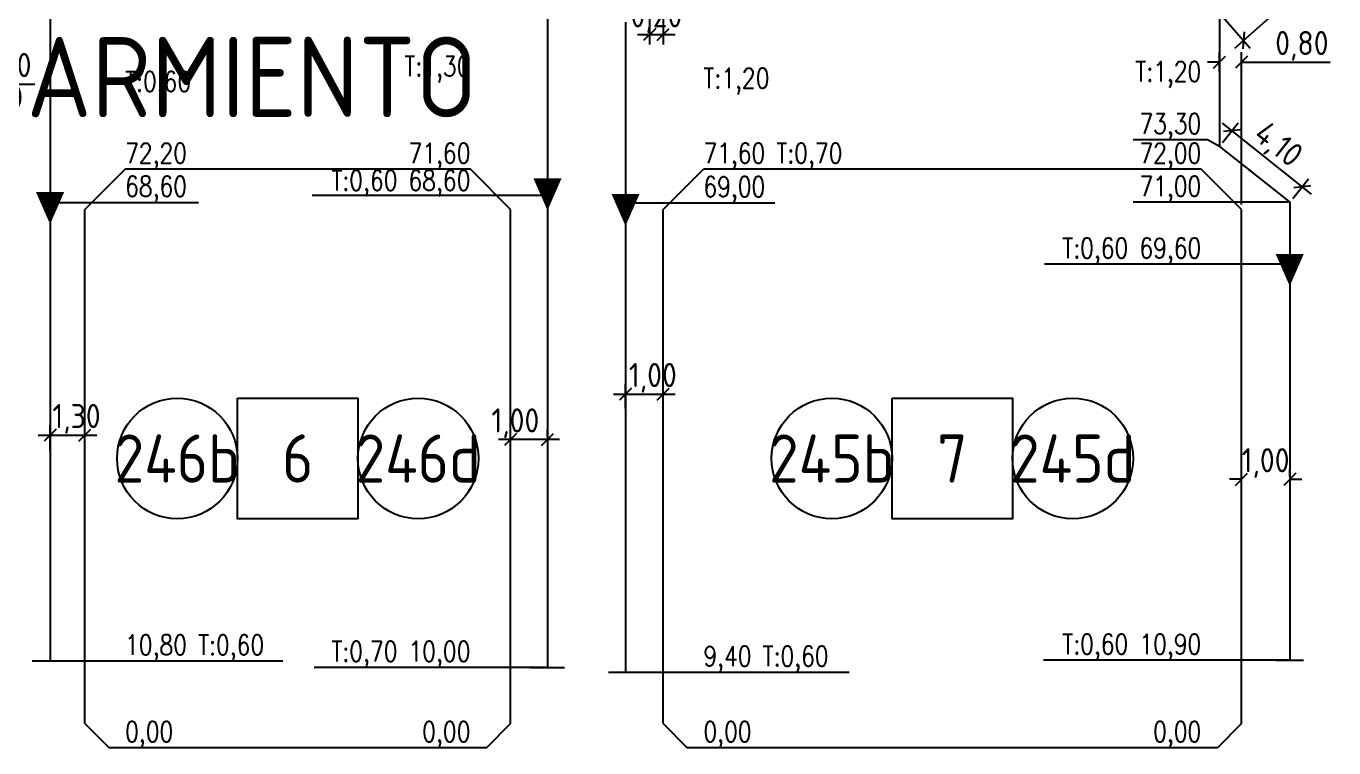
# Model space of a CAD drawing. Extents: x -48 to 13651, y -112 to 3468.
# Drawn here: x 1179.9 to 1342.7, y 1239.1 to 1328.9 of the extents above; entities that cross this region are included whole.
import ezdxf
from ezdxf.enums import TextEntityAlignment as Align

# ---------------------------------------------------------------- set-up
doc = ezdxf.new("R2010")
doc.units = 0
doc.header["$LTSCALE"] = 6
doc.header["$MEASUREMENT"] = 0
doc.linetypes.add('HIDDEN', pattern=[0.375, 0.25, -0.125])
doc.layers.get('0').update_dxf_attribs({"linetype": 'CONTINUOUS'})
doc.layers.get('DEFPOINTS').update_dxf_attribs({"linetype": 'CONTINUOUS'})
for name, color, linetype in [('50', 41, 'CONTINUOUS'), ('63', 171, 'CONTINUOUS'), ('CAS', 7, 'CONTINUOUS'), ('CAÑERIA SIN CROQUIS', 210, 'HIDDEN'), ('COTA', 2, 'CONTINUOUS'), ('MANZANAS', 7, 'CONTINUOUS'), ('NUMERO-CROQUIS', 13, 'CONTINUOUS'), ('NUMERO-MANZANA', 4, 'CONTINUOUS'), ('PROGRESIVA', 60, 'CONTINUOUS'), ('REDUCCIONES', 13, 'CONTINUOUS')]:
    doc.layers.add(name, color=color, linetype=linetype)
doc.layers.add('ATENCION', color=7, linetype='CONTINUOUS', plot=False)
doc.styles.add('ABADIMTCONDE', font='isocp.shx')
doc.styles.add('GEOSLAB703LTBT', font='isocp.shx', dxfattribs={"width": 0.9, "height": 8})
doc.styles.add('ROMANS', font='romans.shx', dxfattribs={"width": 0.8, "height": 2.5})
doc.dimstyles.new('COTA02', dxfattribs={"dimtxt": 3, "dimasz": 1.5, "dimexe": 1.25, "dimexo": 0.625, "dimgap": 0.3, "dimtad": 1, "dimtoh": 1, "dimdsep": 46, "dimlunit": 6, "dimtxsty": 'ABADIMTCONDE', "dimblk1": 'OBLIQUE', "dimblk2": 'OBLIQUE', "dimsah": 1, "dimcen": 2.5, "dimdle": 1.5, "dimclrd": 60, "dimclre": 60, "dimclrt": 256, "dimadec": 0, "dimazin": 0, "dimtfac": 1, "dimtix": 1, "dimtofl": 0, "dimtmove": 0, "dimatfit": 0, "dimldrblk": 'OBLIQUE', "dimfxl": 1, "dimtolj": 1, "dimtzin": 0, "dimarcsym": 0})

# ---------------------------------------------------------------- blocks, each defined once
blk = doc.blocks.new('CUPLARED')
at = {"layer": 'REDUCCIONES'}
blk.add_lwpolyline([(4, 0, 0, 3.5, 0), (0, 0, 3.5, 3.5, 0)], format="xyseb", dxfattribs=at)
blk = doc.blocks.new('_OBLIQUE')
at = {"color": 0, "linetype": 'ByBlock'}
blk.add_line((-0.5, -0.5), (0.5, 0.5), dxfattribs=at)
blk = doc.blocks.new('*D1029')
at = {"layer": 'COTA', "color": 60, "lineweight": -2, "transparency": 16777216}
for p, q in [((1259.23, 1338.52), (1259.23, 1326.67)), ((1257.55, 1333.52), (1257.55, 1326.67)), ((1256.05, 1327.92), (1260.73, 1327.92))]:
    blk.add_line(p, q, dxfattribs=at)
at = {"layer": 'DEFPOINTS', "color": 0, "transparency": 16777216}
for p in [(1259.23, 1339.15), (1257.55, 1334.15), (1259.23, 1327.92)]:
    blk.add_point(p, dxfattribs=at)
at = {"layer": 'COTA', "color": 60, "lineweight": -2, "transparency": 16777216, "xscale": 1.5, "yscale": 1.5, "zscale": 1.5, "rotation": 180}
blk.add_blockref('_OBLIQUE', (1257.55, 1327.92), dxfattribs=at)
at = {"layer": 'COTA', "color": 60, "lineweight": -2, "transparency": 16777216, "xscale": 1.5, "yscale": 1.5, "zscale": 1.5}
blk.add_blockref('_OBLIQUE', (1259.23, 1327.92), dxfattribs=at)
at = {"layer": 'COTA', "transparency": 16777216, "insert": (1258.39, 1329.95), "char_height": 3, "attachment_point": 5, "style": 'ABADIMTCONDE'}
blk.add_mtext('\\A1;0,20', dxfattribs=at)
blk = doc.blocks.new('*D1031')
at = {"layer": 'COTA', "color": 60, "lineweight": -2, "transparency": 16777216}
for p, q in [((1253.04, 1283.16), (1260.73, 1283.16)), ((1254.54, 1281.36), (1254.54, 1284.41)), ((1259.23, 1281.36), (1259.23, 1284.41))]:
    blk.add_line(p, q, dxfattribs=at)
at = {"layer": 'DEFPOINTS', "color": 0, "transparency": 16777216}
for p in [(1259.23, 1283.16), (1254.54, 1280.73), (1259.23, 1280.73)]:
    blk.add_point(p, dxfattribs=at)
at = {"layer": 'COTA', "color": 60, "lineweight": -2, "transparency": 16777216, "xscale": 1.5, "yscale": 1.5, "zscale": 1.5, "rotation": 180}
blk.add_blockref('_OBLIQUE', (1254.54, 1283.16), dxfattribs=at)
at = {"layer": 'COTA', "color": 60, "lineweight": -2, "transparency": 16777216, "xscale": 1.5, "yscale": 1.5, "zscale": 1.5}
blk.add_blockref('_OBLIQUE', (1259.23, 1283.16), dxfattribs=at)
at = {"layer": 'COTA', "transparency": 16777216, "insert": (1257.95, 1285.18), "char_height": 3, "attachment_point": 5, "style": 'ABADIMTCONDE'}
blk.add_mtext('\\A1;1,00', dxfattribs=at)
blk = doc.blocks.new('*D1034')
at = {"layer": 'COTA', "color": 60, "lineweight": -2, "transparency": 16777216}
for p, q in [((1337.87, 1338.01), (1341.29, 1334.14)), ((1341.59, 1336.07), (1330.37, 1326.18)), ((1328.9, 1330.11), (1332.32, 1326.23))]:
    blk.add_line(p, q, dxfattribs=at)
at = {"layer": 'DEFPOINTS', "color": 0, "transparency": 16777216}
for p in [(1337.46, 1338.48), (1328.49, 1330.58), (1331.49, 1327.17)]:
    blk.add_point(p, dxfattribs=at)
at = {"layer": 'COTA', "color": 60, "lineweight": -2, "transparency": 16777216, "xscale": 1.5, "yscale": 1.5, "zscale": 1.5}
for p, rotation in [((1340.46, 1335.07), 41.38387927003019), ((1331.49, 1327.17), 221.3838792700302)]:
    blk.add_blockref('_OBLIQUE', p, dxfattribs=dict(at, rotation=rotation))
at = {"layer": 'COTA', "transparency": 16777216, "insert": (1334.51, 1332.53), "char_height": 3, "attachment_point": 5, "rotation": 41.3839, "style": 'ABADIMTCONDE'}
blk.add_mtext('\\A1;4,00', dxfattribs=at)
blk = doc.blocks.new('*D1035')
at = {"layer": 'COTA', "color": 60, "lineweight": -2, "transparency": 16777216}
for p, q in [((1339.97, 1308.05), (1328.86, 1316.87)), ((1328.88, 1314.47), (1330.82, 1316.91)), ((1337.63, 1307.52), (1339.57, 1309.96))]:
    blk.add_line(p, q, dxfattribs=at)
at = {"layer": 'DEFPOINTS', "color": 0, "transparency": 16777216}
for p in [(1330.04, 1315.94), (1328.49, 1313.98), (1337.24, 1307.03)]:
    blk.add_point(p, dxfattribs=at)
at = {"layer": 'COTA', "color": 60, "lineweight": -2, "transparency": 16777216, "xscale": 1.5, "yscale": 1.5, "zscale": 1.5}
for p, rotation in [((1330.04, 1315.94), 141.5394125686384), ((1338.8, 1308.98), 321.5394125686384)]:
    blk.add_blockref('_OBLIQUE', p, dxfattribs=dict(at, rotation=rotation))
at = {"layer": 'COTA', "transparency": 16777216, "insert": (1335.68, 1314.04), "char_height": 3, "attachment_point": 5, "rotation": 321.5394, "style": 'ABADIMTCONDE'}
blk.add_mtext('\\A1;4,10', dxfattribs=at)
blk = doc.blocks.new('*D1036')
at = {"layer": 'COTA', "color": 60, "lineweight": -2, "transparency": 16777216}
for p, q in [((1331.23, 1272.91), (1331.23, 1273.8)), ((1337.24, 1272.91), (1337.24, 1273.8)), ((1331.23, 1272.55), (1329.73, 1272.55)), ((1337.24, 1272.55), (1338.74, 1272.55))]:
    blk.add_line(p, q, dxfattribs=at)
at = {"layer": 'DEFPOINTS', "color": 0, "transparency": 16777216}
for p in [(1331.23, 1272.55), (1331.23, 1272.29), (1337.24, 1272.29)]:
    blk.add_point(p, dxfattribs=at)
at = {"layer": 'COTA', "color": 60, "lineweight": -2, "transparency": 16777216, "xscale": 1.5, "yscale": 1.5, "zscale": 1.5}
blk.add_blockref('_OBLIQUE', (1331.23, 1272.55), dxfattribs=at)
at = {"layer": 'COTA', "color": 60, "lineweight": -2, "transparency": 16777216, "xscale": 1.5, "yscale": 1.5, "zscale": 1.5, "rotation": 180}
blk.add_blockref('_OBLIQUE', (1337.24, 1272.55), dxfattribs=at)
at = {"layer": 'COTA', "transparency": 16777216, "insert": (1334.24, 1274.58), "char_height": 3, "attachment_point": 5, "style": 'ABADIMTCONDE'}
blk.add_mtext('\\A1;1,00', dxfattribs=at)
blk = doc.blocks.new('*D1040')
at = {"layer": 'COTA', "color": 60, "lineweight": -2, "transparency": 16777216}
for p, q in [((1182.9, 1276.14), (1182.9, 1279.31)), ((1187.23, 1276.14), (1187.23, 1279.31)), ((1181.4, 1278.06), (1188.73, 1278.06))]:
    blk.add_line(p, q, dxfattribs=at)
at = {"layer": 'DEFPOINTS', "color": 0, "transparency": 16777216}
for p in [(1187.23, 1278.06), (1182.9, 1275.51), (1187.23, 1275.51)]:
    blk.add_point(p, dxfattribs=at)
at = {"layer": 'COTA', "color": 60, "lineweight": -2, "transparency": 16777216, "xscale": 1.5, "yscale": 1.5, "zscale": 1.5, "rotation": 180}
blk.add_blockref('_OBLIQUE', (1182.9, 1278.06), dxfattribs=at)
at = {"layer": 'COTA', "color": 60, "lineweight": -2, "transparency": 16777216, "xscale": 1.5, "yscale": 1.5, "zscale": 1.5}
blk.add_blockref('_OBLIQUE', (1187.23, 1278.06), dxfattribs=at)
at = {"layer": 'COTA', "transparency": 16777216, "insert": (1186.19, 1280.08), "char_height": 3, "attachment_point": 5, "style": 'ABADIMTCONDE'}
blk.add_mtext('\\A1;1,30', dxfattribs=at)
blk = doc.blocks.new('*D1043')
at = {"layer": 'COTA', "color": 60, "lineweight": -2, "transparency": 16777216}
for p, q in [((1240.23, 1277.86), (1240.23, 1278.75)), ((1244.83, 1277.86), (1244.83, 1278.75)), ((1246.33, 1277.5), (1238.73, 1277.5))]:
    blk.add_line(p, q, dxfattribs=at)
at = {"layer": 'DEFPOINTS', "color": 0, "transparency": 16777216}
for p in [(1240.23, 1277.5), (1240.23, 1277.24), (1244.83, 1277.24)]:
    blk.add_point(p, dxfattribs=at)
at = {"layer": 'COTA', "color": 60, "lineweight": -2, "transparency": 16777216, "xscale": 1.5, "yscale": 1.5, "zscale": 1.5, "rotation": 180}
blk.add_blockref('_OBLIQUE', (1240.23, 1277.5), dxfattribs=at)
at = {"layer": 'COTA', "color": 60, "lineweight": -2, "transparency": 16777216, "xscale": 1.5, "yscale": 1.5, "zscale": 1.5}
blk.add_blockref('_OBLIQUE', (1244.83, 1277.5), dxfattribs=at)
at = {"layer": 'COTA', "transparency": 16777216, "insert": (1240.83, 1279.53), "char_height": 3, "attachment_point": 5, "style": 'ABADIMTCONDE'}
blk.add_mtext('\\A1;1,00', dxfattribs=at)
blk = doc.blocks.new('*D1144')
at = {"layer": 'DEFPOINTS', "color": 0, "transparency": 16777216}
for p in [(1331.23, 1324.48), (1328.49, 1322.68), (1331.23, 1306.15)]:
    blk.add_point(p, dxfattribs=at)
at = {"layer": 'PROGRESIVA', "color": 60, "lineweight": -2, "transparency": 16777216}
for p, q in [((1328.49, 1323.31), (1328.49, 1325.73)), ((1331.23, 1306.77), (1331.23, 1325.73)), ((1328.49, 1324.48), (1326.99, 1324.48)), ((1331.23, 1324.48), (1342.29, 1324.48))]:
    blk.add_line(p, q, dxfattribs=at)
at = {"layer": 'PROGRESIVA', "color": 60, "lineweight": -2, "transparency": 16777216, "xscale": 1.5, "yscale": 1.5, "zscale": 1.5}
blk.add_blockref('_OBLIQUE', (1328.49, 1324.48), dxfattribs=at)
at = {"layer": 'PROGRESIVA', "color": 60, "lineweight": -2, "transparency": 16777216, "xscale": 1.5, "yscale": 1.5, "zscale": 1.5, "rotation": 180}
blk.add_blockref('_OBLIQUE', (1331.23, 1324.48), dxfattribs=at)
at = {"layer": 'PROGRESIVA', "transparency": 16777216, "insert": (1338.76, 1326.5), "char_height": 3, "attachment_point": 5, "style": 'ABADIMTCONDE'}
blk.add_mtext('\\A1;0,80', dxfattribs=at)
blk = doc.blocks.new('*D1153')
at = {"layer": 'DEFPOINTS', "color": 0, "transparency": 16777216}
for p in [(1164.78, 1321.32), (1167.23, 1321.74), (1167.23, 1306.15)]:
    blk.add_point(p, dxfattribs=at)
at = {"layer": 'PROGRESIVA', "color": 60, "lineweight": -2, "transparency": 16777216}
for p, q in [((1164.78, 1321.95), (1164.78, 1322.99)), ((1167.23, 1306.77), (1167.23, 1322.99)), ((1164.78, 1321.74), (1163.28, 1321.74)), ((1167.23, 1321.74), (1180.99, 1321.74))]:
    blk.add_line(p, q, dxfattribs=at)
at = {"layer": 'PROGRESIVA', "color": 60, "lineweight": -2, "transparency": 16777216, "xscale": 1.5, "yscale": 1.5, "zscale": 1.5}
blk.add_blockref('_OBLIQUE', (1164.78, 1321.74), dxfattribs=at)
at = {"layer": 'PROGRESIVA', "color": 60, "lineweight": -2, "transparency": 16777216, "xscale": 1.5, "yscale": 1.5, "zscale": 1.5, "rotation": 180}
blk.add_blockref('_OBLIQUE', (1167.23, 1321.74), dxfattribs=at)
at = {"layer": 'PROGRESIVA', "transparency": 16777216, "insert": (1176.11, 1323.76), "char_height": 3, "attachment_point": 5, "style": 'ABADIMTCONDE'}
blk.add_mtext('\\A1;T:1,20', dxfattribs=at)

msp = doc.modelspace()

# ---------------------------------------------------------------- linework, layer by layer
at = {"layer": '50', "ltscale": 0.1}
for p, q in [((1244.829, 1308.305), (1244.829, 1249.145)), ((1182.896, 1307.017), (1182.896, 1249.945)), ((1254.543, 1306.97), (1254.543, 1248.545)), ((1337.243, 1299.334), (1337.243, 1250.045))]:
    msp.add_line(p, q, dxfattribs=at)
at = {"layer": '63', "ltscale": 0.1}
for p, q in [((1244.829, 1435.825), (1244.829, 1308.305)), ((1182.896, 1434.361), (1182.896, 1307.017)), ((1328.486, 1330.58), (1328.486, 1313.981)), ((1254.543, 1329.449), (1254.543, 1306.97)), ((1328.486, 1313.981), (1337.243, 1307.026)), ((1337.243, 1307.026), (1337.243, 1299.334))]:
    msp.add_line(p, q, dxfattribs=at)
at = {"layer": 'CAS', "ltscale": 0.1}
for p, q in [((1180.652, 1249.945), (1185.141, 1249.945)), ((1242.691, 1249.145), (1246.966, 1249.145)), ((1335.533, 1250.045), (1338.953, 1250.045)), ((1252.406, 1248.545), (1256.681, 1248.545))]:
    msp.add_line(p, q, dxfattribs=at)
at = {"layer": 'MANZANAS'}
for p, q in [((1192.234, 1311.145), (1187.234, 1306.145)), ((1235.234, 1311.145), (1192.234, 1311.145)), ((1240.234, 1306.145), (1235.234, 1311.145)), ((1259.234, 1306.145), (1264.234, 1311.145)), ((1326.234, 1311.145), (1264.234, 1311.145)), ((1331.234, 1306.145), (1326.234, 1311.145)), ((1187.234, 1242.145), (1187.234, 1306.145)), ((1240.234, 1242.145), (1240.234, 1306.145)), ((1259.234, 1242.145), (1259.234, 1306.145)), ((1331.234, 1242.145), (1331.234, 1306.145)), ((1187.234, 1242.145), (1190.234, 1239.145)), ((1237.234, 1239.145), (1240.234, 1242.145)), ((1259.234, 1242.145), (1262.234, 1239.145)), ((1331.234, 1242.145), (1328.234, 1239.145)), ((1237.234, 1239.145), (1190.234, 1239.145)), ((1328.234, 1239.145), (1262.234, 1239.145))]:
    msp.add_line(p, q, dxfattribs=at)
at = {"layer": 'NUMERO-CROQUIS'}
for centre in [(1198.734, 1275.145), (1228.734, 1275.145), (1280.234, 1275.145), (1310.234, 1275.145)]:
    msp.add_circle(centre, 7.5, dxfattribs=at)
at = {"layer": 'NUMERO-MANZANA'}
for points in [[(1206.234, 1282.645), (1221.234, 1282.645), (1221.234, 1267.645), (1206.234, 1267.645)], [(1287.734, 1282.645), (1302.734, 1282.645), (1302.734, 1267.645), (1287.734, 1267.645)]]:
    msp.add_lwpolyline(points, close=True, dxfattribs=at)
at = {"layer": 'PROGRESIVA'}
for p, q in [((1327.013, 1314.816), (1317.763, 1314.816)), ((1328.486, 1313.981), (1327.013, 1314.816)), ((1244.787, 1307.894), (1215.515, 1307.894)), ((1182.896, 1307.017), (1201.382, 1307.017)), ((1254.543, 1306.97), (1273.14, 1306.97)), ((1337.243, 1307.026), (1317.763, 1307.026)), ((1337.243, 1299.334), (1306.717, 1299.334)), ((1182.896, 1249.945), (1211.876, 1249.945)), ((1244.829, 1249.145), (1215.792, 1249.145)), ((1337.243, 1250.045), (1306.579, 1250.045)), ((1254.543, 1248.545), (1282.391, 1248.545))]:
    msp.add_line(p, q, dxfattribs=at)

# ---------------------------------------------------------------- block references
at = {"layer": 'CAÑERIA SIN CROQUIS', "ltscale": 0.1, "rotation": 270}
for p in [(1244.829, 1310.012), (1182.896, 1308.298), (1254.544, 1308.076), (1337.243, 1300.597)]:
    msp.add_blockref('CUPLARED', p, dxfattribs=at)

# ---------------------------------------------------------------- texts
at = {"layer": 'ATENCION', "style": 'GEOSLAB703LTBT'}
msp.add_text('SARMIENTO', height=10, dxfattribs=at).set_placement((1172.887, 1322.621), align=Align.MIDDLE_LEFT)
at = {"layer": 'NUMERO-CROQUIS', "style": 'GEOSLAB703LTBT'}
for s, p in [('246b', (1198.734, 1275.145)), ('246d', (1228.734, 1275.145)), ('245b', (1280.234, 1275.145)), ('245d', (1310.234, 1275.145))]:
    msp.add_text(s, height=6, dxfattribs=at).set_placement(p, align=Align.MIDDLE)
at = {"layer": 'NUMERO-MANZANA', "style": 'GEOSLAB703LTBT'}
for s, p in [('6', (1213.734, 1275.145)), ('7', (1295.234, 1275.145))]:
    msp.add_text(s, height=6, dxfattribs=at).set_placement(p, align=Align.MIDDLE)
at = {"layer": 'PROGRESIVA', "style": 'ROMANS', "width": 0.8}
for s, p in [('T:1,30', (1235.234, 1321.969)), ('T:1,20', (1326.234, 1321.302)), ('73,30', (1326.234, 1314.816)), ('71,60', (1235.234, 1311.145)), ('72,00', (1326.234, 1311.145)), ('T:0,60 68,60', (1235.234, 1307.756)), ('71,00', (1326.234, 1307.026)), ('T:0,60 69,60', (1326.234, 1299.334)), ('T:0,70 10,00', (1235.234, 1249.14)), ('T:0,60 10,90', (1326.234, 1250.045)), ('0,00', (1235.234, 1239.145)), ('0,00', (1326.234, 1239.145))]:
    msp.add_text(s, height=2.5, dxfattribs=at).set_placement(p, align=Align.BOTTOM_RIGHT)
for s, p in [('T:1,20', (1264.234, 1320.471)), ('T:0,60', (1192.234, 1320.061)), ('72,20', (1192.234, 1311.145)), ('71,60 T:0,70', (1264.234, 1311.145)), ('68,60', (1192.234, 1307.017)), ('69,00', (1264.234, 1306.97)), ('10,80 T:0,60', (1192.234, 1249.945)), ('9,40 T:0,60', (1264.234, 1248.545)), ('0,00', (1192.234, 1239.145)), ('0,00', (1264.234, 1239.145))]:
    msp.add_text(s, height=2.5, dxfattribs=at).set_placement(p, align=Align.BOTTOM_LEFT)

# ---------------------------------------------------------------- dimensions: what is measured, and where the dimension line sits
at = {"layer": 'COTA'}
for base, p1, p2, text, picture, middle in [((1259.234, 1327.922), (1257.55, 1334.145), (1259.234, 1339.145), '0,20', '*D1029', (1258.392, 1327.922)), ((1259.234, 1283.159), (1254.543, 1280.732), (1259.234, 1280.732), '1,00', '*D1031', (1257.953, 1283.159)), ((1187.234, 1278.058), (1182.896, 1275.513), (1187.234, 1275.513), '1,30', '*D1040', (1186.195, 1278.058)), ((1240.234, 1277.502), (1244.829, 1277.237), (1240.234, 1277.237), '1,00', '*D1043', (1240.832, 1277.502))]:
    dim = msp.add_linear_dim(base=base, p1=p1, p2=p2, text=text, dimstyle='COTA02', dxfattribs=at)
    dim.commit()
    dim.dimension.update_dxf_attribs({"geometry": picture, "text_midpoint": middle, "dimtype": 160})
dim = msp.add_linear_dim(base=(1331.491, 1327.17), p1=(1337.457, 1338.484), p2=(1328.486, 1330.58), angle=221.38388, text='4,00', dimstyle='COTA02', dxfattribs=at)
dim.commit()
dim.dimension.update_dxf_attribs({"geometry": '*D1034', "text_midpoint": (1335.852, 1331.013), "dimtype": 161})
dim = msp.add_aligned_dim(p1=(1337.243, 1307.026), p2=(1328.486, 1313.981), distance=-2.497, text='4,10', dimstyle='COTA02', dxfattribs=at)
dim.commit()
dim.dimension.update_dxf_attribs({"geometry": '*D1035', "text_midpoint": (1335.677, 1314.044)})
dim = msp.add_linear_dim(base=(1331.234, 1272.554), p1=(1337.243, 1272.287), p2=(1331.234, 1272.287), text='1,00', dimstyle='COTA02', dxfattribs=at)
dim.commit()
dim.dimension.update_dxf_attribs({"geometry": '*D1036', "text_midpoint": (1334.238, 1274.579)})
at = {"layer": 'PROGRESIVA'}
for base, p1, p2, text, picture, middle in [((1331.234, 1324.475), (1328.486, 1322.682), (1331.234, 1306.145), '0,80', '*D1144', (1338.761, 1324.475)), ((1167.234, 1321.737), (1164.779, 1321.323), (1167.234, 1306.145), 'T:1,20', '*D1153', (1176.11, 1321.737))]:
    dim = msp.add_linear_dim(base=base, p1=p1, p2=p2, text=text, dimstyle='COTA02', dxfattribs=at)
    dim.commit()
    dim.dimension.update_dxf_attribs({"geometry": picture, "text_midpoint": middle, "dimtype": 160})

doc.saveas('drawing.dxf')
